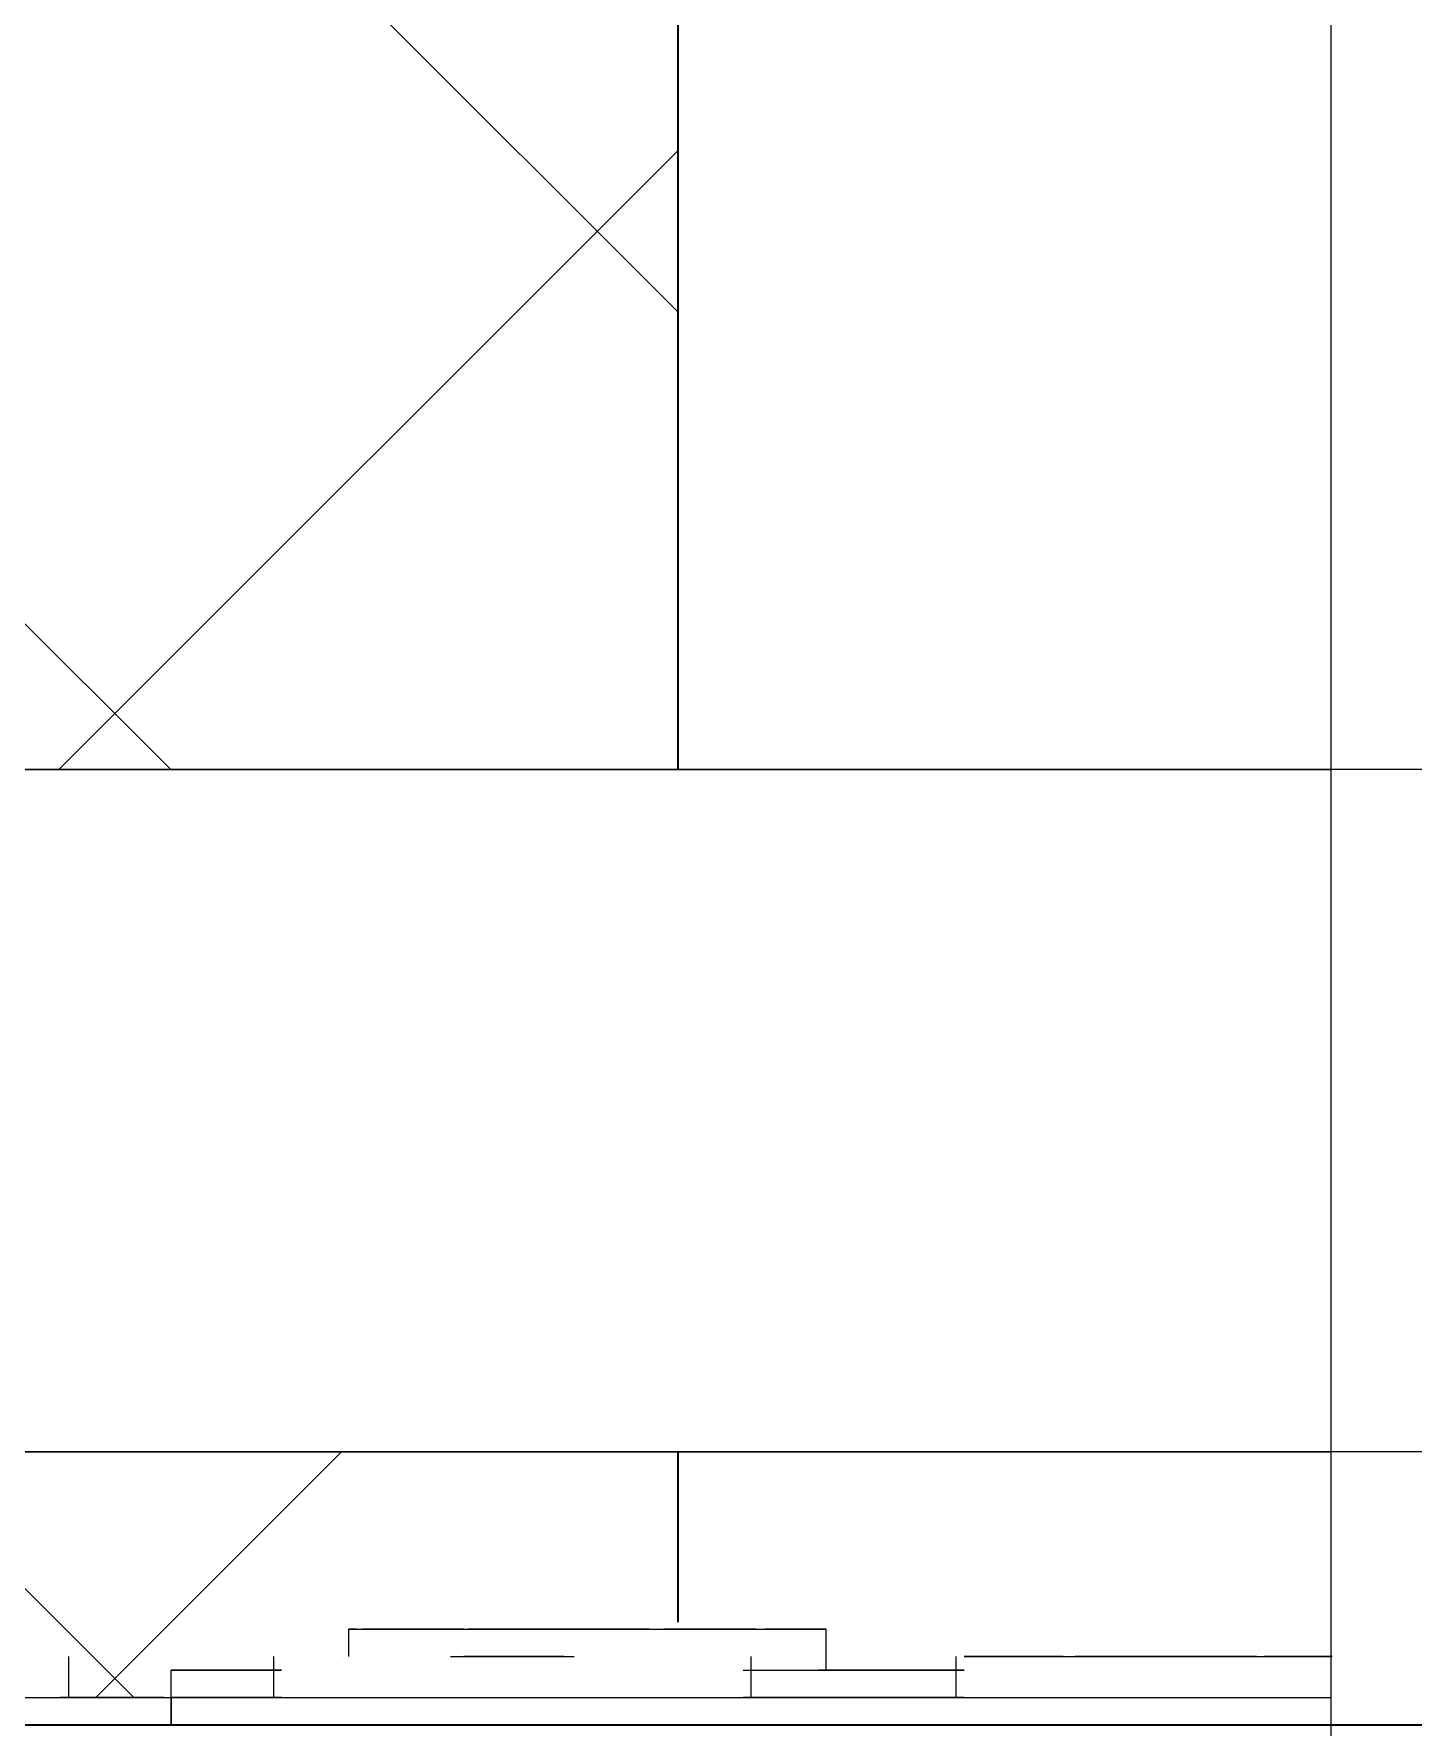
# Model space of a CAD drawing. Header units: millimetres. Extents: x -187664 to 435448, y -313239 to 299894.
# Drawn here: x 132797.8 to 132898.9, y -293896.9 to -293772.8 of the extents above; entities that cross this region are included whole.
import ezdxf

# ---------------------------------------------------------------- set-up
doc = ezdxf.new("R2010")
doc.units = ezdxf.units.MM
doc.linetypes.add('Centre', pattern=[31.749999999999996, 6.349999999999999, -4.7625, 15.875, -4.7625])
for name, color, linetype, lineweight in [('A-FLOR-E', 7, 'Continuous', 35), ('A-FLOR-HRAL', 7, 'Continuous', 25), ('A-FLOR-LEVL', 7, 'Continuous', 35), ('A-GENM', 7, 'Continuous', 9), ('A-GLAZ-CURT', 7, 'Continuous', 9), ('E-LITE-EQPM', 7, 'Continuous', 35)]:
    doc.layers.add(name, color=color, linetype=linetype, lineweight=lineweight)

# ---------------------------------------------------------------- blocks, each defined once
blk = doc.blocks.new('Railing - RL7_Baluster Post-V24-2120-01 ENTRANCE 1 SECTION A')
at = {"layer": 'A-FLOR-HRAL', "color": 7, "lineweight": 9}
for p, q in [((-850357.3738653887, 102619.9999999999), (-850357.3738653887, 103599.9999999999)), ((-850357.3738653887, 102499.9999999999), (-850357.3738653887, 103599.9999999999)), ((-850357.3738653887, 102550), (-850357.3738653887, 102569.9999999999))]:
    blk.add_line(p, q, dxfattribs=at)
blk = doc.blocks.new('Railing - Railing-6650173-2120-01 ENTRANCE 1 SECTION A')
at = {"layer": 'A-FLOR-HRAL', "color": 7, "lineweight": 9}
for p, q in [((-850357.3738653887, 102619.9999999999), (-850687.4381364415, 102619.9999999999)), ((-849232.3738653887, 102619.9999999999), (-850687.4381364415, 102619.9999999999)), ((-850687.4381364415, 102619.9999999999), (-850357.3738653887, 102619.9999999999)), ((-850517.3738653888, 102619.9999999999), (-850357.3738653887, 102619.9999999999)), ((-850687.4381364415, 102569.9999999999), (-850357.3738653887, 102569.9999999999)), ((-850357.3738653887, 102569.9999999999), (-850687.4381364415, 102569.9999999999)), ((-849232.3738653887, 102569.9999999999), (-850687.4381364415, 102569.9999999999)), ((-850517.3738653888, 102569.9999999999), (-850357.3738653887, 102569.9999999999))]:
    blk.add_line(p, q, dxfattribs=at)
at = {"color": 7}
blk.add_blockref('Railing - RL7_Baluster Post-V24-2120-01 ENTRANCE 1 SECTION A', (0, 0), dxfattribs=at)
blk = doc.blocks.new('DPA_GM_Tactile Tile Line Base - Decision Tactile-7530577-2120-01 ENTRANCE 1 SECTION A')
at = {"layer": 'A-GENM', "color": 7}
for p, q in [((-850449.8738653887, 102552.0000000001), (-850449.8738653887, 102555.0000000001)), ((-850449.8738653887, 102552.0000000001), (-850449.8738653887, 102555.0000000001)), ((-850449.8738653887, 102552.0000000001), (-850449.8738653887, 102555.0000000001)), ((-850449.8738653887, 102552.0000000001), (-850449.8738653887, 102555.0000000001)), ((-850449.8738653887, 102552.0000000001), (-850449.8738653887, 102555.0000000001)), ((-850449.8738653887, 102552.0000000001), (-850449.8738653887, 102555.0000000001)), ((-850449.8738653887, 102552.0000000001), (-850449.8738653887, 102555.0000000001)), ((-850449.8738653887, 102552.0000000001), (-850449.8738653887, 102555.0000000001)), ((-850449.8738653887, 102552.0000000001), (-850449.8738653887, 102555.0000000001)), ((-850449.8738653887, 102552.0000000001), (-850449.8738653887, 102555.0000000001)), ((-850449.8738653887, 102552.0000000001), (-850449.8738653887, 102555.0000000001)), ((-850449.8738653887, 102552.0000000001), (-850449.8738653887, 102555.0000000001)), ((-850442.8732634, 102552.0000000001), (-850450.4701634282, 102552.0000000001)), ((-850450.4701634282, 102552.0000000001), (-850442.8732634, 102552.0000000001)), ((-850442.8732634, 102552.0000000001), (-850450.4701634282, 102552.0000000001)), ((-850450.4701634282, 102552.0000000001), (-850442.8732634, 102552.0000000001)), ((-850442.3738653886, 102552.0000000001), (-850442.3738653886, 102550)), ((-850442.3738653886, 102550), (-850442.3738653886, 102552.0000000001)), ((-850442.3738653886, 102552.0000000001), (-850442.3738653886, 102550)), ((-850442.3738653886, 102550), (-850442.3738653886, 102552.0000000001))]:
    blk.add_line(p, q, dxfattribs=at)
blk = doc.blocks.new('DPA_GM_Tactile Tile Line Base - Decision Tactile-V35-2120-01 ENTRANCE 1 SECTION A')
at = {"layer": 'A-GENM', "color": 7}
for p, q in [((-850429.7482340593, 102555.0000000001), (-850429.7482340593, 102555.0000000001)), ((-850429.7482340593, 102555.0000000001), (-850429.7482340593, 102555.0000000001)), ((-850429.7482340593, 102555.0000000001), (-850429.7482340593, 102555.0000000001)), ((-850429.7482340593, 102555.0000000001), (-850429.7482340593, 102555.0000000001)), ((-850429.7482340593, 102555.0000000001), (-850429.7482340593, 102555.0000000001)), ((-850429.7482340593, 102555.0000000001), (-850429.7482340593, 102555.0000000001)), ((-850429.7482340593, 102555.0000000001), (-850429.7482340593, 102555.0000000001)), ((-850429.7482340593, 102555.0000000001), (-850429.7482340593, 102555.0000000001)), ((-850429.7482340593, 102555.0000000001), (-850429.7482340593, 102555.0000000001)), ((-850429.7482340593, 102555.0000000001), (-850429.7482340593, 102555.0000000001)), ((-850429.7482340593, 102555.0000000001), (-850429.7482340593, 102555.0000000001)), ((-850429.7482340593, 102555.0000000001), (-850429.7482340593, 102555.0000000001)), ((-850384.2775673486, 102555.0000000001), (-850384.2775673486, 102555.0000000001)), ((-850384.2775673486, 102555.0000000001), (-850384.2775673486, 102555.0000000001)), ((-850384.2775673486, 102555.0000000001), (-850384.2775673486, 102555.0000000001)), ((-850384.2775673486, 102555.0000000001), (-850384.2775673486, 102555.0000000001)), ((-850384.2775673486, 102555.0000000001), (-850384.2775673486, 102555.0000000001)), ((-850384.2775673486, 102555.0000000001), (-850384.2775673486, 102555.0000000001)), ((-850384.2775673486, 102555.0000000001), (-850384.2775673486, 102555.0000000001)), ((-850384.2775673486, 102555.0000000001), (-850384.2775673486, 102555.0000000001)), ((-850384.2775673486, 102555.0000000001), (-850384.2775673486, 102555.0000000001)), ((-850384.2775673486, 102555.0000000001), (-850384.2775673486, 102555.0000000001)), ((-850384.2775673486, 102555.0000000001), (-850384.2775673486, 102555.0000000001)), ((-850384.2775673486, 102555.0000000001), (-850384.2775673486, 102555.0000000001)), ((-850377.0149450278, 102555.0000000001), (-850384.2759237246, 102555.0000000001)), ((-850384.2759237246, 102555.0000000001), (-850377.0149450278, 102555.0000000001)), ((-850377.0149450278, 102555.0000000001), (-850384.2759237246, 102555.0000000001)), ((-850384.2759237246, 102555.0000000001), (-850377.0149450278, 102555.0000000001)), ((-850377.0149450278, 102555.0000000001), (-850384.2759237246, 102555.0000000001)), ((-850384.2759237246, 102555.0000000001), (-850377.0149450278, 102555.0000000001)), ((-850377.0149450278, 102555.0000000001), (-850384.2759237246, 102555.0000000001)), ((-850384.2759237246, 102555.0000000001), (-850377.0149450278, 102555.0000000001)), ((-850377.0149450278, 102555.0000000001), (-850384.2759237246, 102555.0000000001)), ((-850384.2759237246, 102555.0000000001), (-850377.0149450278, 102555.0000000001)), ((-850377.0149450278, 102555.0000000001), (-850384.2759237246, 102555.0000000001)), ((-850384.2759237246, 102555.0000000001), (-850377.0149450278, 102555.0000000001)), ((-850377.0149450278, 102555.0000000001), (-850384.2759237246, 102555.0000000001)), ((-850384.2759237246, 102555.0000000001), (-850377.0149450278, 102555.0000000001)), ((-850377.0149450278, 102555.0000000001), (-850384.2759237246, 102555.0000000001)), ((-850384.2759237246, 102555.0000000001), (-850377.0149450278, 102555.0000000001)), ((-850377.0149450278, 102555.0000000001), (-850384.2759237246, 102555.0000000001)), ((-850384.2759237246, 102555.0000000001), (-850377.0149450278, 102555.0000000001)), ((-850377.0149450278, 102555.0000000001), (-850384.2759237246, 102555.0000000001)), ((-850384.2759237246, 102555.0000000001), (-850377.0149450278, 102555.0000000001)), ((-850377.0149450278, 102555.0000000001), (-850384.2759237246, 102555.0000000001)), ((-850384.2759237246, 102555.0000000001), (-850377.0149450278, 102555.0000000001)), ((-850377.0149450278, 102555.0000000001), (-850384.2759237246, 102555.0000000001)), ((-850384.2759237246, 102555.0000000001), (-850377.0149450278, 102555.0000000001)), ((-850367.3738653886, 102555.0000000001), (-850376.1238653886, 102555.0000000001)), ((-850376.1238653886, 102555.0000000001), (-850367.3738653886, 102555.0000000001)), ((-850367.3738653886, 102555.0000000001), (-850376.1238653886, 102555.0000000001)), ((-850376.1238653886, 102555.0000000001), (-850367.3738653886, 102555.0000000001)), ((-850367.3738653886, 102555.0000000001), (-850376.1238653886, 102555.0000000001)), ((-850376.1238653886, 102555.0000000001), (-850367.3738653886, 102555.0000000001)), ((-850367.3738653886, 102555.0000000001), (-850376.1238653886, 102555.0000000001)), ((-850376.1238653886, 102555.0000000001), (-850367.3738653886, 102555.0000000001)), ((-850367.3738653886, 102555.0000000001), (-850376.1238653886, 102555.0000000001)), ((-850376.1238653886, 102555.0000000001), (-850367.3738653886, 102555.0000000001)), ((-850367.3738653886, 102555.0000000001), (-850376.1238653886, 102555.0000000001)), ((-850376.1238653886, 102555.0000000001), (-850367.3738653886, 102555.0000000001)), ((-850367.3738653886, 102555.0000000001), (-850376.1238653886, 102555.0000000001)), ((-850376.1238653886, 102555.0000000001), (-850367.3738653886, 102555.0000000001)), ((-850367.3738653886, 102555.0000000001), (-850376.1238653886, 102555.0000000001)), ((-850376.1238653886, 102555.0000000001), (-850367.3738653886, 102555.0000000001)), ((-850367.3738653886, 102555.0000000001), (-850376.1238653886, 102555.0000000001)), ((-850376.1238653886, 102555.0000000001), (-850367.3738653886, 102555.0000000001)), ((-850367.3738653886, 102555.0000000001), (-850376.1238653886, 102555.0000000001)), ((-850376.1238653886, 102555.0000000001), (-850367.3738653886, 102555.0000000001)), ((-850367.3738653886, 102555.0000000001), (-850376.1238653886, 102555.0000000001)), ((-850376.1238653886, 102555.0000000001), (-850367.3738653886, 102555.0000000001)), ((-850367.3738653886, 102555.0000000001), (-850376.1238653886, 102555.0000000001)), ((-850376.1238653886, 102555.0000000001), (-850367.3738653886, 102555.0000000001)), ((-850367.3738653886, 102555.0000000001), (-850362.8445320992, 102555.0000000001)), ((-850362.8445320992, 102555.0000000001), (-850367.3738653886, 102555.0000000001)), ((-850367.3738653886, 102555.0000000001), (-850362.8445320992, 102555.0000000001)), ((-850362.8445320992, 102555.0000000001), (-850367.3738653886, 102555.0000000001)), ((-850367.3738653886, 102555.0000000001), (-850362.8445320992, 102555.0000000001)), ((-850362.8445320992, 102555.0000000001), (-850367.3738653886, 102555.0000000001)), ((-850367.3738653886, 102555.0000000001), (-850362.8445320992, 102555.0000000001)), ((-850362.8445320992, 102555.0000000001), (-850367.3738653886, 102555.0000000001)), ((-850367.3738653886, 102555.0000000001), (-850362.8445320992, 102555.0000000001)), ((-850362.8445320992, 102555.0000000001), (-850367.3738653886, 102555.0000000001)), ((-850367.3738653886, 102555.0000000001), (-850362.8445320992, 102555.0000000001)), ((-850362.8445320992, 102555.0000000001), (-850367.3738653886, 102555.0000000001)), ((-850367.3738653886, 102555.0000000001), (-850362.8445320992, 102555.0000000001)), ((-850362.8445320992, 102555.0000000001), (-850367.3738653886, 102555.0000000001)), ((-850367.3738653886, 102555.0000000001), (-850362.8445320992, 102555.0000000001)), ((-850362.8445320992, 102555.0000000001), (-850367.3738653886, 102555.0000000001)), ((-850367.3738653886, 102555.0000000001), (-850362.8445320992, 102555.0000000001)), ((-850362.8445320992, 102555.0000000001), (-850367.3738653886, 102555.0000000001)), ((-850367.3738653886, 102555.0000000001), (-850362.8445320992, 102555.0000000001)), ((-850362.8445320992, 102555.0000000001), (-850367.3738653886, 102555.0000000001)), ((-850367.3738653886, 102555.0000000001), (-850362.8445320992, 102555.0000000001)), ((-850362.8445320992, 102555.0000000001), (-850367.3738653886, 102555.0000000001)), ((-850367.3738653886, 102555.0000000001), (-850362.8445320992, 102555.0000000001)), ((-850362.8445320992, 102555.0000000001), (-850367.3738653886, 102555.0000000001)), ((-850362.2748037135, 102555.0000000001), (-850357.2929611197, 102555.0000000001)), ((-850357.2929611197, 102555.0000000001), (-850362.2748037135, 102555.0000000001)), ((-850362.2748037135, 102555.0000000001), (-850357.2929611197, 102555.0000000001)), ((-850357.2929611197, 102555.0000000001), (-850362.2748037135, 102555.0000000001)), ((-850362.2748037135, 102555.0000000001), (-850357.2929611197, 102555.0000000001)), ((-850357.2929611197, 102555.0000000001), (-850362.2748037135, 102555.0000000001)), ((-850362.2748037135, 102555.0000000001), (-850357.2929611197, 102555.0000000001)), ((-850357.2929611197, 102555.0000000001), (-850362.2748037135, 102555.0000000001)), ((-850362.2748037135, 102555.0000000001), (-850357.2929611197, 102555.0000000001)), ((-850357.2929611197, 102555.0000000001), (-850362.2748037135, 102555.0000000001)), ((-850362.2748037135, 102555.0000000001), (-850357.2929611197, 102555.0000000001)), ((-850357.2929611197, 102555.0000000001), (-850362.2748037135, 102555.0000000001)), ((-850362.2748037135, 102555.0000000001), (-850357.2929611197, 102555.0000000001)), ((-850357.2929611197, 102555.0000000001), (-850362.2748037135, 102555.0000000001)), ((-850362.2748037135, 102555.0000000001), (-850357.2929611197, 102555.0000000001)), ((-850357.2929611197, 102555.0000000001), (-850362.2748037135, 102555.0000000001)), ((-850362.2748037135, 102555.0000000001), (-850357.2929611197, 102555.0000000001)), ((-850357.2929611197, 102555.0000000001), (-850362.2748037135, 102555.0000000001)), ((-850362.2748037135, 102555.0000000001), (-850357.2929611197, 102555.0000000001)), ((-850357.2929611197, 102555.0000000001), (-850362.2748037135, 102555.0000000001)), ((-850362.2748037135, 102555.0000000001), (-850357.2929611197, 102555.0000000001)), ((-850357.2929611197, 102555.0000000001), (-850362.2748037135, 102555.0000000001)), ((-850362.2748037135, 102555.0000000001), (-850357.2929611197, 102555.0000000001)), ((-850357.2929611197, 102555.0000000001), (-850362.2748037135, 102555.0000000001)), ((-850442.3738653886, 102550), (-850442.3738653886, 102552.0000000001)), ((-850442.3738653886, 102550), (-850442.3738653886, 102552.0000000001)), ((-850442.3738653886, 102550), (-850442.3738653886, 102552.0000000001)), ((-850442.3738653886, 102550), (-850442.3738653886, 102552.0000000001))]:
    blk.add_line(p, q, dxfattribs=at)
blk = doc.blocks.new('DPA_GM_Tactile Tile Line Base1 - Direction Tactile-17908464-2120-01 ENTRANCE 1 SECTION A')
at = {"layer": 'A-GENM', "color": 7}
for p, q in [((-850429.3738653885, 102557.0000000004), (-850429.3738653885, 102555.0000000001)), ((-850429.3738653885, 102557.0000000004), (-850394.3738653885, 102557.0000000004)), ((-850428.7775673486, 102557.0000000004), (-850429.3738653885, 102557.0000000004)), ((-850429.3738653885, 102557.0000000004), (-850429.3738653885, 102555.0000000001)), ((-850429.3738653885, 102557.0000000004), (-850428.7775673486, 102557.0000000004)), ((-850428.7775673486, 102557.0000000004), (-850429.3738653885, 102557.0000000004)), ((-850429.3738653885, 102557.0000000004), (-850429.3738653885, 102555.0000000001)), ((-850429.3738653885, 102557.0000000004), (-850428.7775673486, 102557.0000000004)), ((-850428.7775673486, 102557.0000000004), (-850429.3738653885, 102557.0000000004)), ((-850429.3738653885, 102557.0000000004), (-850429.3738653885, 102555.0000000001)), ((-850429.3738653885, 102557.0000000004), (-850428.7775673486, 102557.0000000004)), ((-850428.7775673486, 102557.0000000004), (-850429.3738653885, 102557.0000000004)), ((-850429.3738653885, 102557.0000000004), (-850429.3738653885, 102555.0000000001)), ((-850429.3738653885, 102557.0000000004), (-850428.7775673486, 102557.0000000004)), ((-850428.7775673486, 102557.0000000004), (-850429.3738653885, 102557.0000000004)), ((-850429.3738653885, 102557.0000000004), (-850429.3738653885, 102555.0000000001)), ((-850429.3738653885, 102557.0000000004), (-850428.7775673486, 102557.0000000004)), ((-850428.7775673486, 102557.0000000004), (-850429.3738653885, 102557.0000000004)), ((-850420.9208204969, 102557.0000000004), (-850428.3442521265, 102557.0000000004)), ((-850428.3442521265, 102557.0000000004), (-850420.9208204969, 102557.0000000004)), ((-850420.9208204969, 102557.0000000004), (-850428.3442521265, 102557.0000000004)), ((-850428.3442521265, 102557.0000000004), (-850420.9208204969, 102557.0000000004)), ((-850420.9208204969, 102557.0000000004), (-850428.3442521265, 102557.0000000004)), ((-850428.3442521265, 102557.0000000004), (-850420.9208204969, 102557.0000000004)), ((-850420.9208204967, 102557.0000000004), (-850428.3442521265, 102557.0000000004)), ((-850428.3442521265, 102557.0000000004), (-850420.9208204969, 102557.0000000004)), ((-850420.9208204967, 102557.0000000004), (-850428.3442521265, 102557.0000000004)), ((-850428.3442521265, 102557.0000000004), (-850420.9208204969, 102557.0000000004)), ((-850420.9208204969, 102557.0000000004), (-850428.3442521265, 102557.0000000004)), ((-850407.3445320992, 102557.0000000004), (-850420.6238653885, 102557.0000000004)), ((-850420.6238653885, 102557.0000000004), (-850407.3445320992, 102557.0000000004)), ((-850407.3445320992, 102557.0000000004), (-850420.6238653885, 102557.0000000004)), ((-850420.6238653885, 102557.0000000004), (-850407.3445320992, 102557.0000000004)), ((-850407.3445320992, 102557.0000000004), (-850420.6238653885, 102557.0000000004)), ((-850420.6238653885, 102557.0000000004), (-850407.3445320992, 102557.0000000004)), ((-850407.3445320992, 102557.0000000004), (-850420.6238653885, 102557.0000000004)), ((-850420.6238653885, 102557.0000000004), (-850407.3445320992, 102557.0000000004)), ((-850407.3445320992, 102557.0000000004), (-850420.6238653885, 102557.0000000004)), ((-850420.6238653885, 102557.0000000004), (-850407.3445320992, 102557.0000000004)), ((-850407.3445320992, 102557.0000000004), (-850420.6238653885, 102557.0000000004)), ((-850399.4994967177, 102557.0000000004), (-850406.2099887776, 102557.0000000004)), ((-850406.2099887776, 102557.0000000004), (-850399.4994967177, 102557.0000000004)), ((-850399.4994967177, 102557.0000000004), (-850406.2099887776, 102557.0000000004)), ((-850406.2099887776, 102557.0000000004), (-850399.4994967177, 102557.0000000004)), ((-850399.4994967177, 102557.0000000004), (-850406.2099887776, 102557.0000000004)), ((-850406.2099887776, 102557.0000000004), (-850399.4994967177, 102557.0000000004)), ((-850399.4994967177, 102557.0000000004), (-850406.2099887776, 102557.0000000004)), ((-850406.2099887776, 102557.0000000004), (-850399.4994967177, 102557.0000000004)), ((-850399.4994967177, 102557.0000000004), (-850406.2099887776, 102557.0000000004)), ((-850406.2099887776, 102557.0000000004), (-850399.4994967177, 102557.0000000004)), ((-850399.4994967177, 102557.0000000004), (-850406.2099887776, 102557.0000000004)), ((-850394.3738653886, 102557.0000000004), (-850398.8483408198, 102557.0000000004)), ((-850398.8483408198, 102557.0000000004), (-850394.3738653885, 102557.0000000004)), ((-850394.3738653886, 102557.0000000004), (-850398.8483408198, 102557.0000000004)), ((-850398.8483408198, 102557.0000000004), (-850394.3738653885, 102557.0000000004)), ((-850394.3738653886, 102557.0000000004), (-850398.8483408198, 102557.0000000004)), ((-850398.8483408198, 102557.0000000004), (-850394.3738653885, 102557.0000000004)), ((-850394.3738653886, 102557.0000000004), (-850398.8483408198, 102557.0000000004)), ((-850398.8483408198, 102557.0000000004), (-850394.3738653885, 102557.0000000004)), ((-850394.3738653886, 102557.0000000004), (-850398.8483408198, 102557.0000000004)), ((-850398.8483408198, 102557.0000000004), (-850394.3738653885, 102557.0000000004)), ((-850394.3738653886, 102557.0000000004), (-850398.8483408198, 102557.0000000004)), ((-850394.3738653885, 102554.0000000004), (-850394.3738653885, 102557.0000000004)), ((-850394.3738653885, 102554.0000000004), (-850394.3738653885, 102557.0000000004)), ((-850394.3738653885, 102554.0000000004), (-850394.3738653885, 102557.0000000004)), ((-850394.3738653885, 102554.0000000004), (-850394.3738653885, 102557.0000000004)), ((-850394.3738653885, 102554.0000000004), (-850394.3738653885, 102557.0000000004)), ((-850394.3738653885, 102554.0000000004), (-850394.3738653885, 102557.0000000004)), ((-850434.2775673486, 102554.0000000004), (-850442.3738653886, 102554.0000000004)), ((-850442.3738653886, 102554.0000000004), (-850434.2775673486, 102554.0000000004)), ((-850442.3738653886, 102550), (-850442.3738653886, 102554.0000000004)), ((-850442.3738653886, 102550), (-850442.3738653886, 102554.0000000004)), ((-850434.2775673486, 102554.0000000004), (-850442.3738653886, 102554.0000000004)), ((-850442.3738653886, 102554.0000000004), (-850434.2775673486, 102554.0000000004)), ((-850442.3738653886, 102550), (-850442.3738653886, 102554.0000000004)), ((-850442.3738653886, 102550), (-850442.3738653886, 102554.0000000004)), ((-850434.2775673486, 102554.0000000004), (-850442.3738653886, 102554.0000000004)), ((-850442.3738653886, 102554.0000000004), (-850434.2775673486, 102554.0000000004)), ((-850442.3738653886, 102550), (-850442.3738653886, 102554.0000000004)), ((-850442.3738653886, 102550), (-850442.3738653886, 102554.0000000004)), ((-850434.2775673486, 102554.0000000004), (-850442.3738653886, 102554.0000000004)), ((-850442.3738653886, 102554.0000000004), (-850434.2775673486, 102554.0000000004)), ((-850442.3738653886, 102550), (-850442.3738653886, 102554.0000000004)), ((-850442.3738653886, 102550), (-850442.3738653886, 102554.0000000004)), ((-850434.2775673486, 102554.0000000004), (-850442.3738653886, 102554.0000000004)), ((-850442.3738653886, 102554.0000000004), (-850434.2775673486, 102554.0000000004)), ((-850442.3738653886, 102550), (-850442.3738653886, 102554.0000000004)), ((-850442.3738653886, 102550), (-850442.3738653886, 102554.0000000004)), ((-850434.2775673486, 102554.0000000004), (-850442.3738653886, 102554.0000000004)), ((-850442.3738653886, 102554.0000000004), (-850434.2775673486, 102554.0000000004)), ((-850442.3738653886, 102550), (-850442.3738653886, 102554.0000000004)), ((-850442.3738653886, 102550), (-850442.3738653886, 102554.0000000004)), ((-850400.4701634283, 102554.0000000004), (-850384.2775673486, 102554.0000000004)), ((-850384.2775673486, 102554.0000000004), (-850394.9701634285, 102554.0000000004)), ((-850384.2775673486, 102554.0000000004), (-850394.9701634285, 102554.0000000004)), ((-850394.9701634283, 102554.0000000004), (-850384.2775673486, 102554.0000000004)), ((-850384.2775673486, 102554.0000000004), (-850394.9701634285, 102554.0000000004)), ((-850394.9701634283, 102554.0000000004), (-850384.2775673486, 102554.0000000004)), ((-850384.2775673486, 102554.0000000004), (-850394.9701634285, 102554.0000000004)), ((-850394.9701634285, 102554.0000000004), (-850384.2775673486, 102554.0000000004)), ((-850384.2775673486, 102554.0000000004), (-850394.9701634285, 102554.0000000004)), ((-850394.9701634283, 102554.0000000004), (-850384.2775673486, 102554.0000000004)), ((-850384.2775673486, 102554.0000000004), (-850394.9701634285, 102554.0000000004)), ((-850394.9701634283, 102554.0000000004), (-850384.2775673486, 102554.0000000004))]:
    blk.add_line(p, q, dxfattribs=at)
blk = doc.blocks.new('DPA_GM_Tactile Tile Line Base - Decision Tactile-V36-2120-01 ENTRANCE 1 SECTION A')
at = {"layer": 'A-GENM', "color": 7}
for p, q in [((-850449.8738653885, 102552.0000000001), (-850449.8738653885, 102555.0000000001)), ((-850449.8738653885, 102552.0000000001), (-850449.8738653885, 102555.0000000001)), ((-850449.8738653885, 102552.0000000001), (-850449.8738653885, 102555.0000000001)), ((-850449.8738653885, 102552.0000000001), (-850449.8738653885, 102555.0000000001)), ((-850449.8738653885, 102552.0000000001), (-850449.8738653885, 102555.0000000001)), ((-850449.8738653885, 102552.0000000001), (-850449.8738653885, 102555.0000000001)), ((-850449.8738653885, 102552.0000000001), (-850449.8738653885, 102555.0000000001)), ((-850449.8738653885, 102552.0000000001), (-850449.8738653885, 102555.0000000001)), ((-850449.8738653885, 102552.0000000001), (-850449.8738653885, 102555.0000000001)), ((-850449.8738653885, 102552.0000000001), (-850449.8738653885, 102555.0000000001)), ((-850449.8738653885, 102552.0000000001), (-850449.8738653885, 102555.0000000001)), ((-850449.8738653885, 102552.0000000001), (-850449.8738653885, 102555.0000000001)), ((-850651.3450252715, 102552.0000000001), (-850442.3738653886, 102552.0000000001)), ((-850442.8732634002, 102552.0000000001), (-850450.4701634285, 102552.0000000001)), ((-850442.8732634002, 102552.0000000001), (-850450.4701634285, 102552.0000000001)), ((-850450.4701634285, 102552.0000000001), (-850442.8732634002, 102552.0000000001)), ((-850442.3738653886, 102552.0000000001), (-850442.3738653886, 102550)), ((-850442.3738653886, 102550), (-850442.3738653886, 102552.0000000001)), ((-850442.3738653886, 102552.0000000001), (-850442.3738653886, 102550)), ((-850442.3738653886, 102550), (-850442.3738653886, 102552.0000000001))]:
    blk.add_line(p, q, dxfattribs=at)
blk = doc.blocks.new('DPA_GM_Tactile Tile Line Base - Decision Tactile-V37-2120-01 ENTRANCE 1 SECTION A')
at = {"layer": 'A-GENM', "color": 7}
for p, q in [((-850434.8738653886, 102555.0000000001), (-850434.8738653886, 102552.0000000001)), ((-850434.8738653886, 102555.0000000001), (-850434.8738653886, 102552.0000000001)), ((-850434.8738653886, 102555.0000000001), (-850434.8738653886, 102552.0000000001)), ((-850434.8738653886, 102555.0000000001), (-850434.8738653886, 102552.0000000001)), ((-850434.8738653886, 102555.0000000001), (-850434.8738653886, 102552.0000000001)), ((-850434.8738653886, 102555.0000000001), (-850434.8738653886, 102552.0000000001)), ((-850434.8738653886, 102555.0000000001), (-850434.8738653886, 102552.0000000001)), ((-850434.8738653886, 102555.0000000001), (-850434.8738653886, 102552.0000000001)), ((-850434.8738653886, 102555.0000000001), (-850434.8738653886, 102552.0000000001)), ((-850434.8738653886, 102555.0000000001), (-850434.8738653886, 102552.0000000001)), ((-850434.8738653886, 102555.0000000001), (-850434.8738653886, 102552.0000000001)), ((-850434.8738653886, 102555.0000000001), (-850434.8738653886, 102552.0000000001)), ((-850421.9031986778, 102555.0000000001), (-850421.9031986778, 102555.0000000001)), ((-850421.9031986778, 102555.0000000001), (-850421.9031986778, 102555.0000000001)), ((-850421.9031986778, 102555.0000000001), (-850417.3738653886, 102555.0000000001)), ((-850421.9031986778, 102555.0000000001), (-850421.9031986778, 102555.0000000001)), ((-850421.9031986778, 102555.0000000001), (-850421.9031986778, 102555.0000000001)), ((-850421.9031986778, 102555.0000000001), (-850421.9031986778, 102555.0000000001)), ((-850421.9031986778, 102555.0000000001), (-850421.9031986778, 102555.0000000001)), ((-850421.9031986778, 102555.0000000001), (-850421.9031986778, 102555.0000000001)), ((-850421.9031986778, 102555.0000000001), (-850421.9031986778, 102555.0000000001)), ((-850421.9031986778, 102555.0000000001), (-850421.9031986778, 102555.0000000001)), ((-850421.9031986778, 102555.0000000001), (-850421.9031986778, 102555.0000000001)), ((-850421.9031986778, 102555.0000000001), (-850421.9031986778, 102555.0000000001)), ((-850417.3738653886, 102555.0000000001), (-850420.9126877914, 102555.0000000001)), ((-850420.9126877914, 102555.0000000001), (-850417.3738653886, 102555.0000000001)), ((-850417.3738653886, 102555.0000000001), (-850420.9126877914, 102555.0000000001)), ((-850420.9126877914, 102555.0000000001), (-850417.3738653886, 102555.0000000001)), ((-850417.3738653886, 102555.0000000001), (-850420.9126877914, 102555.0000000001)), ((-850417.3738653886, 102555.0000000001), (-850420.9126877914, 102555.0000000001)), ((-850420.9126877914, 102555.0000000001), (-850417.3738653886, 102555.0000000001)), ((-850417.3738653886, 102555.0000000001), (-850420.9126877914, 102555.0000000001)), ((-850420.9126877914, 102555.0000000001), (-850417.3738653886, 102555.0000000001)), ((-850417.3738653886, 102555.0000000001), (-850420.9126877914, 102555.0000000001)), ((-850420.9126877914, 102555.0000000001), (-850417.3738653886, 102555.0000000001)), ((-850417.3738653886, 102555.0000000001), (-850420.9126877914, 102555.0000000001)), ((-850420.9126877914, 102555.0000000001), (-850417.3738653886, 102555.0000000001)), ((-850417.3738653886, 102555.0000000001), (-850420.9126877914, 102555.0000000001)), ((-850420.9126877914, 102555.0000000001), (-850417.3738653886, 102555.0000000001)), ((-850417.3738653886, 102555.0000000001), (-850420.9126877914, 102555.0000000001)), ((-850420.9126877914, 102555.0000000001), (-850417.3738653886, 102555.0000000001)), ((-850417.3738653886, 102555.0000000001), (-850420.9126877914, 102555.0000000001)), ((-850420.9126877914, 102555.0000000001), (-850417.3738653886, 102555.0000000001)), ((-850417.3738653886, 102555.0000000001), (-850420.9126877914, 102555.0000000001)), ((-850420.9126877914, 102555.0000000001), (-850417.3738653886, 102555.0000000001)), ((-850417.3738653886, 102555.0000000001), (-850420.9126877914, 102555.0000000001)), ((-850420.9126877914, 102555.0000000001), (-850417.3738653886, 102555.0000000001)), ((-850417.3738653886, 102555.0000000001), (-850413.5612739879, 102555.0000000001)), ((-850413.5612739879, 102555.0000000001), (-850417.3738653886, 102555.0000000001)), ((-850417.3738653886, 102555.0000000001), (-850413.5612739879, 102555.0000000001)), ((-850413.5612739879, 102555.0000000001), (-850417.3738653886, 102555.0000000001)), ((-850417.3738653886, 102555.0000000001), (-850412.8445320992, 102555.0000000001)), ((-850413.5612739879, 102555.0000000001), (-850417.3738653886, 102555.0000000001)), ((-850417.3738653886, 102555.0000000001), (-850413.5612739879, 102555.0000000001)), ((-850413.5612739879, 102555.0000000001), (-850417.3738653886, 102555.0000000001)), ((-850417.3738653886, 102555.0000000001), (-850413.5612739879, 102555.0000000001)), ((-850413.5612739879, 102555.0000000001), (-850417.3738653886, 102555.0000000001)), ((-850417.3738653886, 102555.0000000001), (-850413.5612739879, 102555.0000000001)), ((-850413.5612739879, 102555.0000000001), (-850417.3738653886, 102555.0000000001)), ((-850417.3738653886, 102555.0000000001), (-850413.5612739879, 102555.0000000001)), ((-850413.5612739879, 102555.0000000001), (-850417.3738653886, 102555.0000000001)), ((-850417.3738653886, 102555.0000000001), (-850413.5612739879, 102555.0000000001)), ((-850413.5612739879, 102555.0000000001), (-850417.3738653886, 102555.0000000001)), ((-850417.3738653886, 102555.0000000001), (-850413.5612739879, 102555.0000000001)), ((-850413.5612739879, 102555.0000000001), (-850417.3738653886, 102555.0000000001)), ((-850417.3738653886, 102555.0000000001), (-850413.5612739879, 102555.0000000001)), ((-850413.5612739879, 102555.0000000001), (-850417.3738653886, 102555.0000000001)), ((-850417.3738653886, 102555.0000000001), (-850413.5612739879, 102555.0000000001)), ((-850413.5612739879, 102555.0000000001), (-850417.3738653886, 102555.0000000001)), ((-850417.3738653886, 102555.0000000001), (-850413.5612739879, 102555.0000000001)), ((-850413.5612739879, 102555.0000000001), (-850417.3738653886, 102555.0000000001)), ((-850412.8445320992, 102555.0000000001), (-850412.8445320992, 102555.0000000001)), ((-850412.8445320992, 102555.0000000001), (-850412.8445320992, 102555.0000000001)), ((-850412.8445320992, 102555.0000000001), (-850412.8445320992, 102555.0000000001)), ((-850412.8445320992, 102555.0000000001), (-850412.8445320992, 102555.0000000001)), ((-850412.8445320992, 102555.0000000001), (-850412.8445320992, 102555.0000000001)), ((-850412.8445320992, 102555.0000000001), (-850412.8445320992, 102555.0000000001)), ((-850412.8445320992, 102555.0000000001), (-850412.8445320992, 102555.0000000001)), ((-850412.8445320992, 102555.0000000001), (-850412.8445320992, 102555.0000000001)), ((-850412.8445320992, 102555.0000000001), (-850412.8445320992, 102555.0000000001)), ((-850412.8445320992, 102555.0000000001), (-850412.8445320992, 102555.0000000001)), ((-850412.8445320992, 102555.0000000001), (-850412.8445320992, 102555.0000000001)), ((-850399.8738653885, 102552.0000000001), (-850399.8738653885, 102555.0000000001)), ((-850399.8738653885, 102552.0000000001), (-850399.8738653885, 102555.0000000001)), ((-850399.8738653885, 102552.0000000001), (-850399.8738653885, 102555.0000000001)), ((-850399.8738653885, 102552.0000000001), (-850399.8738653885, 102555.0000000001)), ((-850399.8738653885, 102552.0000000001), (-850399.8738653885, 102555.0000000001)), ((-850399.8738653885, 102552.0000000001), (-850399.8738653885, 102555.0000000001)), ((-850399.8738653885, 102552.0000000001), (-850399.8738653885, 102555.0000000001)), ((-850399.8738653885, 102552.0000000001), (-850399.8738653885, 102555.0000000001)), ((-850399.8738653885, 102552.0000000001), (-850399.8738653885, 102555.0000000001)), ((-850399.8738653885, 102552.0000000001), (-850399.8738653885, 102555.0000000001)), ((-850399.8738653885, 102552.0000000001), (-850399.8738653885, 102555.0000000001)), ((-850399.8738653885, 102552.0000000001), (-850399.8738653885, 102555.0000000001)), ((-850384.8738653885, 102555.0000000001), (-850384.8738653885, 102552.0000000001)), ((-850384.8738653885, 102555.0000000001), (-850384.8738653885, 102552.0000000001)), ((-850384.8738653885, 102555.0000000001), (-850384.8738653885, 102552.0000000001)), ((-850384.8738653885, 102555.0000000001), (-850384.8738653885, 102552.0000000001)), ((-850384.8738653885, 102555.0000000001), (-850384.8738653885, 102552.0000000001)), ((-850384.8738653885, 102555.0000000001), (-850384.8738653885, 102552.0000000001)), ((-850384.8738653885, 102555.0000000001), (-850384.8738653885, 102552.0000000001)), ((-850384.8738653885, 102555.0000000001), (-850384.8738653885, 102552.0000000001)), ((-850384.8738653885, 102555.0000000001), (-850384.8738653885, 102552.0000000001)), ((-850384.8738653885, 102555.0000000001), (-850384.8738653885, 102552.0000000001)), ((-850384.8738653885, 102555.0000000001), (-850384.8738653885, 102552.0000000001)), ((-850384.8738653885, 102555.0000000001), (-850384.8738653885, 102552.0000000001)), ((-850384.2775673486, 102555.0000000001), (-850384.2775673486, 102555.0000000001)), ((-850384.2775673486, 102555.0000000001), (-850384.2775673486, 102555.0000000001)), ((-850384.2775673486, 102555.0000000001), (-850367.3738653886, 102555.0000000001)), ((-850384.2775673486, 102555.0000000001), (-850384.2775673486, 102555.0000000001)), ((-850384.2775673486, 102555.0000000001), (-850384.2775673486, 102555.0000000001)), ((-850384.2775673486, 102555.0000000001), (-850384.2775673486, 102555.0000000001)), ((-850384.2775673486, 102555.0000000001), (-850384.2775673486, 102555.0000000001)), ((-850384.2775673486, 102555.0000000001), (-850384.2775673486, 102555.0000000001)), ((-850384.2775673486, 102555.0000000001), (-850384.2775673486, 102555.0000000001)), ((-850384.2775673486, 102555.0000000001), (-850384.2775673486, 102555.0000000001)), ((-850384.2775673486, 102555.0000000001), (-850384.2775673486, 102555.0000000001)), ((-850384.2775673486, 102555.0000000001), (-850384.2775673486, 102555.0000000001)), ((-850377.0149450279, 102555.0000000001), (-850384.2759237248, 102555.0000000001)), ((-850384.2759237248, 102555.0000000001), (-850377.0149450279, 102555.0000000001)), ((-850377.0149450279, 102555.0000000001), (-850384.2759237248, 102555.0000000001)), ((-850384.2759237248, 102555.0000000001), (-850377.0149450279, 102555.0000000001)), ((-850377.0149450279, 102555.0000000001), (-850384.2759237248, 102555.0000000001)), ((-850377.0149450279, 102555.0000000001), (-850384.2759237248, 102555.0000000001)), ((-850384.2759237248, 102555.0000000001), (-850377.0149450279, 102555.0000000001)), ((-850377.0149450279, 102555.0000000001), (-850384.2759237248, 102555.0000000001)), ((-850384.2759237248, 102555.0000000001), (-850377.0149450279, 102555.0000000001)), ((-850377.0149450279, 102555.0000000001), (-850384.2759237248, 102555.0000000001)), ((-850384.2759237248, 102555.0000000001), (-850377.0149450279, 102555.0000000001)), ((-850377.0149450279, 102555.0000000001), (-850384.2759237248, 102555.0000000001)), ((-850384.2759237248, 102555.0000000001), (-850377.0149450279, 102555.0000000001)), ((-850377.0149450279, 102555.0000000001), (-850384.2759237248, 102555.0000000001)), ((-850384.2759237248, 102555.0000000001), (-850377.0149450279, 102555.0000000001)), ((-850377.0149450279, 102555.0000000001), (-850384.2759237248, 102555.0000000001)), ((-850384.2759237248, 102555.0000000001), (-850377.0149450279, 102555.0000000001)), ((-850377.0149450279, 102555.0000000001), (-850384.2759237248, 102555.0000000001)), ((-850384.2759237248, 102555.0000000001), (-850377.0149450279, 102555.0000000001)), ((-850377.0149450279, 102555.0000000001), (-850384.2759237248, 102555.0000000001)), ((-850384.2759237248, 102555.0000000001), (-850377.0149450279, 102555.0000000001)), ((-850377.0149450279, 102555.0000000001), (-850384.2759237248, 102555.0000000001)), ((-850384.2759237248, 102555.0000000001), (-850377.0149450279, 102555.0000000001)), ((-850367.3738653886, 102555.0000000001), (-850376.1238653886, 102555.0000000001)), ((-850376.1238653886, 102555.0000000001), (-850367.3738653886, 102555.0000000001)), ((-850367.3738653886, 102555.0000000001), (-850376.1238653886, 102555.0000000001)), ((-850376.1238653886, 102555.0000000001), (-850367.3738653886, 102555.0000000001)), ((-850367.3738653886, 102555.0000000001), (-850376.1238653886, 102555.0000000001)), ((-850367.3738653886, 102555.0000000001), (-850376.1238653886, 102555.0000000001)), ((-850376.1238653886, 102555.0000000001), (-850367.3738653886, 102555.0000000001)), ((-850367.3738653886, 102555.0000000001), (-850376.1238653886, 102555.0000000001)), ((-850376.1238653886, 102555.0000000001), (-850367.3738653886, 102555.0000000001)), ((-850367.3738653886, 102555.0000000001), (-850376.1238653886, 102555.0000000001)), ((-850376.1238653886, 102555.0000000001), (-850367.3738653886, 102555.0000000001)), ((-850367.3738653886, 102555.0000000001), (-850376.1238653886, 102555.0000000001)), ((-850376.1238653886, 102555.0000000001), (-850367.3738653886, 102555.0000000001)), ((-850367.3738653886, 102555.0000000001), (-850376.1238653886, 102555.0000000001)), ((-850376.1238653886, 102555.0000000001), (-850367.3738653886, 102555.0000000001)), ((-850367.3738653886, 102555.0000000001), (-850376.1238653886, 102555.0000000001)), ((-850376.1238653886, 102555.0000000001), (-850367.3738653886, 102555.0000000001)), ((-850367.3738653886, 102555.0000000001), (-850376.1238653886, 102555.0000000001)), ((-850376.1238653886, 102555.0000000001), (-850367.3738653886, 102555.0000000001)), ((-850367.3738653886, 102555.0000000001), (-850376.1238653886, 102555.0000000001)), ((-850376.1238653886, 102555.0000000001), (-850367.3738653886, 102555.0000000001)), ((-850367.3738653886, 102555.0000000001), (-850376.1238653886, 102555.0000000001)), ((-850376.1238653886, 102555.0000000001), (-850367.3738653886, 102555.0000000001)), ((-850367.3738653886, 102555.0000000001), (-850362.8445320992, 102555.0000000001)), ((-850362.8445320992, 102555.0000000001), (-850367.3738653886, 102555.0000000001)), ((-850367.3738653886, 102555.0000000001), (-850362.8445320992, 102555.0000000001)), ((-850362.8445320992, 102555.0000000001), (-850367.3738653886, 102555.0000000001)), ((-850367.3738653886, 102555.0000000001), (-850357.2929611198, 102555.0000000001)), ((-850362.8445320992, 102555.0000000001), (-850367.3738653886, 102555.0000000001)), ((-850367.3738653886, 102555.0000000001), (-850362.8445320992, 102555.0000000001)), ((-850362.8445320992, 102555.0000000001), (-850367.3738653886, 102555.0000000001)), ((-850367.3738653886, 102555.0000000001), (-850362.8445320992, 102555.0000000001)), ((-850362.8445320992, 102555.0000000001), (-850367.3738653886, 102555.0000000001)), ((-850367.3738653886, 102555.0000000001), (-850362.8445320992, 102555.0000000001)), ((-850362.8445320992, 102555.0000000001), (-850367.3738653886, 102555.0000000001)), ((-850367.3738653886, 102555.0000000001), (-850362.8445320992, 102555.0000000001)), ((-850362.8445320992, 102555.0000000001), (-850367.3738653886, 102555.0000000001)), ((-850367.3738653886, 102555.0000000001), (-850362.8445320992, 102555.0000000001)), ((-850362.8445320992, 102555.0000000001), (-850367.3738653886, 102555.0000000001)), ((-850367.3738653886, 102555.0000000001), (-850362.8445320992, 102555.0000000001)), ((-850362.8445320992, 102555.0000000001), (-850367.3738653886, 102555.0000000001)), ((-850367.3738653886, 102555.0000000001), (-850362.8445320992, 102555.0000000001)), ((-850362.8445320992, 102555.0000000001), (-850367.3738653886, 102555.0000000001)), ((-850367.3738653886, 102555.0000000001), (-850362.8445320992, 102555.0000000001)), ((-850362.8445320992, 102555.0000000001), (-850367.3738653886, 102555.0000000001)), ((-850367.3738653886, 102555.0000000001), (-850362.8445320992, 102555.0000000001)), ((-850362.8445320992, 102555.0000000001), (-850367.3738653886, 102555.0000000001)), ((-850362.2748037137, 102555.0000000001), (-850357.2929611198, 102555.0000000001)), ((-850357.2929611198, 102555.0000000001), (-850362.2748037137, 102555.0000000001)), ((-850362.2748037137, 102555.0000000001), (-850357.2929611198, 102555.0000000001)), ((-850357.2929611198, 102555.0000000001), (-850362.2748037137, 102555.0000000001)), ((-850357.2929611198, 102555.0000000001), (-850362.2748037137, 102555.0000000001)), ((-850362.2748037137, 102555.0000000001), (-850357.2929611198, 102555.0000000001)), ((-850357.2929611198, 102555.0000000001), (-850362.2748037137, 102555.0000000001)), ((-850362.2748037137, 102555.0000000001), (-850357.2929611198, 102555.0000000001)), ((-850357.2929611198, 102555.0000000001), (-850362.2748037137, 102555.0000000001)), ((-850362.2748037137, 102555.0000000001), (-850357.2929611198, 102555.0000000001)), ((-850357.2929611198, 102555.0000000001), (-850362.2748037137, 102555.0000000001)), ((-850362.2748037137, 102555.0000000001), (-850357.2929611198, 102555.0000000001)), ((-850357.2929611198, 102555.0000000001), (-850362.2748037137, 102555.0000000001)), ((-850362.2748037137, 102555.0000000001), (-850357.2929611198, 102555.0000000001)), ((-850357.2929611198, 102555.0000000001), (-850362.2748037137, 102555.0000000001)), ((-850362.2748037137, 102555.0000000001), (-850357.2929611198, 102555.0000000001)), ((-850357.2929611198, 102555.0000000001), (-850362.2748037137, 102555.0000000001)), ((-850362.2748037137, 102555.0000000001), (-850357.2929611198, 102555.0000000001)), ((-850357.2929611198, 102555.0000000001), (-850362.2748037137, 102555.0000000001)), ((-850362.2748037137, 102555.0000000001), (-850357.2929611198, 102555.0000000001)), ((-850357.2929611198, 102555.0000000001), (-850362.2748037137, 102555.0000000001)), ((-850362.2748037137, 102555.0000000001), (-850357.2929611198, 102555.0000000001)), ((-850357.2929611198, 102555.0000000001), (-850362.2748037137, 102555.0000000001)), ((-850434.2775673486, 102552.0000000001), (-850442.3738653886, 102552.0000000001)), ((-850442.3738653886, 102552.0000000001), (-850357.3738653887, 102552.0000000001)), ((-850442.3738653886, 102550), (-850442.3738653886, 102552.0000000001)), ((-850442.3738653886, 102550), (-850442.3738653886, 102552.0000000001)), ((-850434.2775673486, 102552.0000000001), (-850442.3738653886, 102552.0000000001)), ((-850442.3738653886, 102552.0000000001), (-850434.2775673486, 102552.0000000001)), ((-850442.3738653886, 102550), (-850442.3738653886, 102552.0000000001)), ((-850442.3738653886, 102550), (-850442.3738653886, 102552.0000000001)), ((-850384.2775673486, 102552.0000000001), (-850400.4701634283, 102552.0000000001)), ((-850384.2775673486, 102552.0000000001), (-850400.4701634283, 102552.0000000001)), ((-850400.4701634283, 102552.0000000001), (-850384.2775673486, 102552.0000000001))]:
    blk.add_line(p, q, dxfattribs=at)
blk = doc.blocks.new('DPA_CP_Fence Type D - Fence Post Left w MRTA Logo-V179-2120-01 ENTRANCE 1 SECTION A')
at = {"layer": 'A-GLAZ-CURT'}
h = blk.add_hatch(dxfattribs=at)
h.set_pattern_fill('FP_19', style=0, pattern_type=2)
h.set_pattern_definition([(45, (-850852.52, 101450), (-35.35524713544582, 35.35543098320893), []), (135, (-850852.52, 101450), (-35.35524713544582, -35.35543098320893), [])])
h.paths.add_polyline_path([(-849632.52333474, 102550), (-849557.3918701317, 102550), (-849557.3918701317, 102569.9999999999), (-850303.6414205891, 102569.9999999999), (-850303.6414205891, 102555.0000000001), (-850269.7775673484, 102555.0000000001), (-850269.7775673484, 102557.0000000004), (-850235.9701634285, 102557.0000000004), (-850235.9701634285, 102554.0000000004), (-850189.7775673484, 102554.0000000004), (-850189.7775673484, 102557.0000000004), (-850155.9701634283, 102557.0000000004), (-850154.9994967176, 102555.0000000001), (-850142.3738653885, 102554.0000000004), (-850142.3738653885, 102550), (-849944.7710704253, 102550)])
h.paths.add_polyline_path([(-850584.2775673486, 102552.0000000001), (-850584.2775673486, 102555.0000000001), (-850567.3738653887, 102555.0000000001), (-850567.3738653887, 102569.9999999999), (-850687.4381364414, 102569.9999999999), (-850687.3450252714, 102555.0000000001), (-850676.1238653886, 102555.0000000001), (-850650.4701634283, 102555.0000000001), (-850650.4701634283, 102552.0000000001), (-850634.2775673486, 102552.0000000001), (-850633.3262421873, 102555.0000000001), (-850600.4701634283, 102555.0000000001), (-850600.4701634283, 102552.0000000001), (-850589.3776539122, 102552.0000000001)])
h.paths.add_polyline_path([(-850486.8218516752, 102552.0000000001), (-850484.2775673484, 102552.0000000001), (-850484.2775673484, 102555.0000000001), (-850450.4701634285, 102555.0000000001), (-850450.4701634285, 102552.0000000001), (-850442.3738653885, 102552.0000000001), (-850442.3738653885, 102554.0000000004), (-850428.7775673484, 102555.0000000001), (-850428.2237339751, 102557.0000000004), (-850405.241420589, 102557.5224674025), (-850405.241420589, 102569.9999999999), (-850517.3738653886, 102569.9999999999), (-850517.3738653886, 102555.0000000001), (-850500.4701634285, 102555.0000000001), (-850500.4701634285, 102552.0000000001)])
h.paths.add_polyline_path([(-850787.4381364415, 102563.3410925976), (-850787.4381364415, 102569.9999999999), (-850867.3450252687, 102569.9999999999)])
h.paths.add_polyline_path([(-851065.2377005165, 102619.9999999999), (-850787.4381364415, 102619.9999999999), (-850787.4381364415, 103161.9999999999), (-851117.1881364412, 103161.9999999999), (-851117.1881364412, 102619.9999999999)])
h.paths.add_polyline_path([(-849557.3918701317, 102619.9999999999), (-849557.3918701317, 103161.9999999999), (-850303.6414205891, 103161.9999999999), (-850303.6414205891, 102619.9999999999), (-849570.6315976274, 102619.9999999999)])
h.paths.add_polyline_path([(-850405.241420589, 102619.9999999999), (-850405.241420589, 103161.9999999999), (-850517.3738653886, 103161.9999999999), (-850517.3738653886, 102619.9999999999), (-850413.5742045499, 102619.9999999999)])
h.paths.add_polyline_path([(-850687.4381364414, 102619.9999999999), (-850567.3738653887, 102619.9999999999), (-850567.3738653887, 103161.9999999999), (-850687.4381364414, 103161.9999999999), (-850687.4381364414, 102848.7119960921)])
h.paths.add_polyline_path([(-850413.5742045499, 103199.9999999999), (-850405.241420589, 103199.9999999999), (-850405.241420589, 103400.1316524975), (-850517.3738653886, 103400.1316524975), (-850517.3738653886, 103199.9999999999)])
h.paths.add_polyline_path([(-849710.3695033628, 103199.9999999999), (-849557.3918701317, 103199.9999999999), (-849558.0578533221, 103330.224342212), (-849560.1390068871, 103344.1662500396), (-849569.3631159328, 103365.5756477888), (-849583.9196588129, 103381.68604318), (-849599.8648014228, 103392.316015998), (-849617.3370202546, 103398.4472148155), (-849632.52333474, 103400.1316524975), (-850303.6414205891, 103400.1316524975), (-850303.6414205891, 103199.9999999999), (-849944.7710704253, 103199.9999999999)])
h.paths.add_polyline_path([(-850787.4381364415, 103199.9999999999), (-850787.4381364415, 103400.1316524975), (-851117.1881364412, 103400.1316524975), (-851116.7789057371, 103199.9999999999), (-850882.3773386747, 103199.9999999999)])
h.paths.add_polyline_path([(-850567.3738653887, 103199.9999999999), (-850567.3738653887, 103400.1316524975), (-850687.4381364414, 103400.1316524975), (-850687.4381364414, 103199.9999999999), (-850647.9757716123, 103199.9999999999)])
blk = doc.blocks.new('ACM_L14 - LED Street Light Luminaire with Wide Light - PRA4-CB-8-17314108-2120-01 ENTRANCE 1 SECTION A')
at = {"layer": 'E-LITE-EQPM', "color": 7}
for p, q in [((-850405.241420589, 103161.9999999999), (-850405.241420589, 102619.9999999999)), ((-850405.241420589, 102569.9999999999), (-850405.241420589, 102557.5224674025))]:
    blk.add_line(p, q, dxfattribs=at)

msp = doc.modelspace()

# ---------------------------------------------------------------- linework, layer by layer
at = {"layer": 'A-FLOR-E', "color": 7}
msp.add_line((132622.9088319272, -293896.7529596833), (134017.8799918068, -293896.7529596833), dxfattribs=at)
at = {"layer": 'A-FLOR-LEVL', "color": 7, "linetype": 'Centre', "lineweight": 9}
msp.add_line((80346.07376918494, -293896.7529596834), (142186.1124555169, -293896.7529596834), dxfattribs=at)

# ---------------------------------------------------------------- block references
at = {"layer": 'A-FLOR-HRAL', "color": 7, "lineweight": 9}
msp.add_blockref('Railing - Railing-6650173-2120-01 ENTRANCE 1 SECTION A', (983250.2538571953, -396446.7529596833), dxfattribs=at)
at = {"layer": 'A-GENM', "color": 7}
for name in ['DPA_GM_Tactile Tile Line Base1 - Direction Tactile-17908464-2120-01 ENTRANCE 1 SECTION A', 'DPA_GM_Tactile Tile Line Base - Decision Tactile-7530577-2120-01 ENTRANCE 1 SECTION A', 'DPA_GM_Tactile Tile Line Base - Decision Tactile-V36-2120-01 ENTRANCE 1 SECTION A', 'DPA_GM_Tactile Tile Line Base - Decision Tactile-V35-2120-01 ENTRANCE 1 SECTION A', 'DPA_GM_Tactile Tile Line Base - Decision Tactile-V37-2120-01 ENTRANCE 1 SECTION A']:
    msp.add_blockref(name, (983250.2538571953, -396446.7529596833), dxfattribs=at)
at = {"layer": 'A-GLAZ-CURT', "color": 7}
msp.add_blockref('DPA_CP_Fence Type D - Fence Post Left w MRTA Logo-V179-2120-01 ENTRANCE 1 SECTION A', (983250.2538571953, -396446.7529596833), dxfattribs=at)
at = {"layer": 'E-LITE-EQPM', "color": 7}
msp.add_blockref('ACM_L14 - LED Street Light Luminaire with Wide Light - PRA4-CB-8-17314108-2120-01 ENTRANCE 1 SECTION A', (983250.2538571953, -396446.7529596833), dxfattribs=at)

doc.saveas('drawing.dxf')
